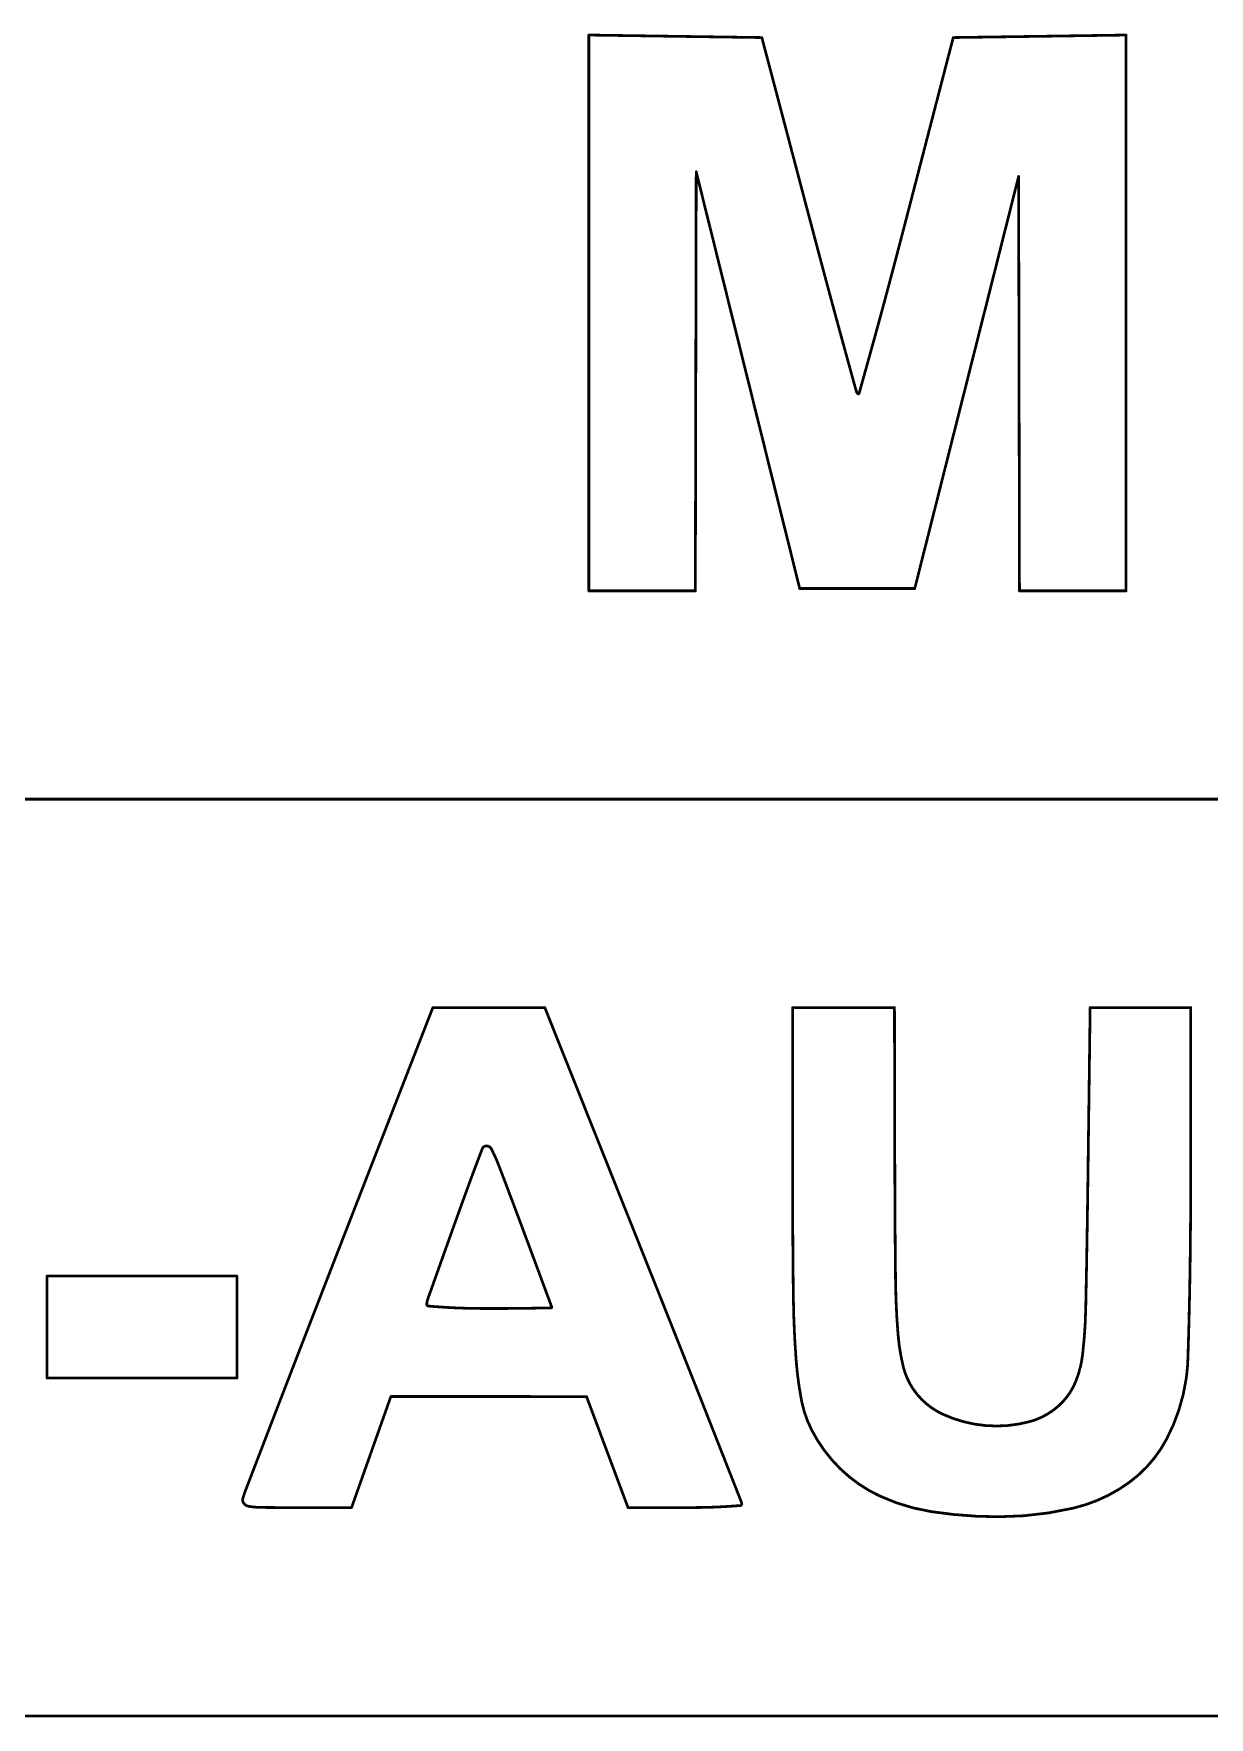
# Model space of a CAD drawing. Header units: millimetres. Extents: x -1282 to 950, y -5021 to 3311.
# Drawn here: x 102.79 to 108.24, y 65.68 to 73.5 of the extents above; entities that cross this region are included whole.
import ezdxf

# ---------------------------------------------------------------- set-up
doc = ezdxf.new("R2010")
doc.units = ezdxf.units.MM
doc.layers.add('TopOverlay', color=2, linetype='Continuous')

msp = doc.modelspace()

# ---------------------------------------------------------------- linework, layer by layer
at = {"layer": 'TopOverlay', "const_width": 0.0127}
for points in [[(105.3627, 73.492), (105.7641, 73.4861)], [(105.3627, 72.2022), (105.3627, 73.492)], [(105.7641, 73.4861), (106.1655, 73.4803)], [(106.1655, 73.4803), (106.3818, 72.66)], [(106.838, 72.6481), (107.0537, 73.4803)], [(107.0537, 73.4803), (107.4545, 73.4861)], [(107.4545, 73.4861), (107.8553, 73.492)], [(107.8553, 72.2022), (107.8553, 73.492)], [(105.8589, 71.8848), (105.8609, 72.8571)], [(105.8609, 72.8571), (106.101, 71.8902)], [(107.1161, 71.8794), (107.3571, 72.8356)], [(107.3571, 72.8356), (107.3591, 71.874)], [(105.3627, 70.9124), (105.3627, 72.2022)], [(107.8553, 70.9124), (107.8553, 72.2022)], [(105.8569, 70.9124), (105.8589, 71.8848)], [(106.101, 71.8902), (106.3412, 70.9232)], [(106.875, 70.9232), (107.1161, 71.8794)], [(107.3591, 71.874), (107.3611, 70.9124)], [(105.3627, 70.9124), (105.6098, 70.9124)], [(105.6098, 70.9124), (105.8569, 70.9124)], [(106.3412, 70.9232), (106.6081, 70.9232)], [(106.6081, 70.9232), (106.875, 70.9232)], [(107.3611, 70.9124), (107.6082, 70.9124)], [(107.6082, 70.9124), (107.8553, 70.9124)], [(89.4397, 69.9455), (111.143, 69.9455)], [(104.2034, 67.8603), (104.6388, 68.9785)], [(104.6388, 68.9785), (104.8986, 68.9782)], [(104.8986, 68.9782), (105.1585, 68.9779)], [(105.1585, 68.9779), (105.6151, 67.8338)], [(106.3081, 68.9785), (106.3083, 68.178)], [(106.3081, 68.9785), (106.5445, 68.9785)], [(106.5445, 68.9785), (106.7809, 68.9785)], [(106.7809, 68.9785), (106.7825, 68.2425)], [(107.6783, 68.1565), (107.689, 68.9785)], [(107.689, 68.9785), (107.9226, 68.9785)], [(107.9226, 68.9785), (108.1561, 68.9785)], [(108.1557, 68.1888), (108.1561, 68.9785)], [(102.8485, 67.4958), (102.8485, 67.7321)], [(102.8485, 67.7321), (103.289, 67.7321)], [(103.289, 67.7321), (103.7295, 67.7321)], [(103.7295, 67.4958), (103.7295, 67.7321)], [(102.8485, 67.2594), (102.8485, 67.4958)], [(103.7295, 67.2594), (103.7295, 67.4958)], [(102.8485, 67.2594), (103.289, 67.2594)], [(103.289, 67.2594), (103.7295, 67.2594)], [(104.3527, 66.9156), (104.4439, 67.1734)], [(104.4439, 67.1734), (104.8979, 67.1733)], [(104.8979, 67.1733), (105.3519, 67.1731)], [(105.3519, 67.1731), (105.4482, 66.9154)], [(104.2615, 66.6577), (104.3527, 66.9156)], [(105.4482, 66.9154), (105.5446, 66.6577)], [(104.0037, 66.6577), (104.2615, 66.6577)], [(105.5446, 66.6577), (105.8082, 66.6577)], [(89.4397, 65.6907), (111.143, 65.6907)]]:
    msp.add_lwpolyline(points, dxfattribs=at)
at = {"layer": 'TopOverlay', "const_width": 0.00635}
for points in [[(105.3595, 73.492, 1), (105.3658, 73.492, 1)], [(105.3595, 73.492, 1), (105.3658, 73.492, 1)], [(105.7609, 73.4861, 1), (105.7672, 73.4861, 1)], [(105.7609, 73.4861, 1), (105.7672, 73.4861, 1)], [(106.1623, 73.4803, 1), (106.1686, 73.4803, 1)], [(106.1623, 73.4803, 1), (106.1686, 73.4803, 1)], [(107.0505, 73.4803, 1), (107.0569, 73.4803, 1)], [(107.0505, 73.4803, 1), (107.0569, 73.4803, 1)], [(107.4513, 73.4861, 1), (107.4577, 73.4861, 1)], [(107.4513, 73.4861, 1), (107.4577, 73.4861, 1)], [(107.8521, 73.492, 1), (107.8585, 73.492, 1)], [(107.8521, 73.492, 1), (107.8585, 73.492, 1)], [(105.8577, 72.8571, 1), (105.8641, 72.8571, 1)], [(105.8577, 72.8571, 1), (105.8641, 72.8571, 1)], [(107.3539, 72.8356, 1), (107.3603, 72.8356, 1)], [(107.3539, 72.8356, 1), (107.3603, 72.8356, 1)], [(106.3787, 72.66, 1), (106.385, 72.66, 1)], [(106.3787, 72.66, 1), (106.385, 72.66, 1)], [(106.8348, 72.6481, 1), (106.8412, 72.6481, 1)], [(106.8348, 72.6481, 1), (106.8412, 72.6481, 1)], [(106.4625, 72.3446, 1), (106.4689, 72.3446, 1)], [(106.4625, 72.3446, 1), (106.4689, 72.3446, 1)], [(106.7513, 72.3298, 1), (106.7576, 72.3298, 1)], [(106.7513, 72.3298, 1), (106.7576, 72.3298, 1)], [(105.3595, 72.2022, 1), (105.3658, 72.2022, 1)], [(105.3595, 72.2022, 1), (105.3658, 72.2022, 1)], [(107.8521, 72.2022, 1), (107.8585, 72.2022, 1)], [(107.8521, 72.2022, 1), (107.8585, 72.2022, 1)], [(106.535, 72.0772, 1), (106.5414, 72.0772, 1)], [(106.535, 72.0772, 1), (106.5414, 72.0772, 1)], [(106.679, 72.0639, 1), (106.6853, 72.0639, 1)], [(106.679, 72.0639, 1), (106.6853, 72.0639, 1)], [(105.8557, 71.8848, 1), (105.8621, 71.8848, 1)], [(105.8557, 71.8848, 1), (105.8621, 71.8848, 1)], [(106.0979, 71.8902, 1), (106.1042, 71.8902, 1)], [(106.0979, 71.8902, 1), (106.1042, 71.8902, 1)], [(106.6005, 71.8391, 1), (106.6068, 71.8391, 1)], [(106.6005, 71.8391, 1), (106.6068, 71.8391, 1)], [(106.6071, 71.8278, 1), (106.6135, 71.8278, 1)], [(106.6071, 71.8278, 1), (106.6135, 71.8278, 1)], [(106.6138, 71.8296, 1), (106.6201, 71.8296, 1)], [(106.6138, 71.8296, 1), (106.6201, 71.8296, 1)], [(107.1129, 71.8794, 1), (107.1192, 71.8794, 1)], [(107.1129, 71.8794, 1), (107.1192, 71.8794, 1)], [(107.3559, 71.874, 1), (107.3623, 71.874, 1)], [(107.3559, 71.874, 1), (107.3623, 71.874, 1)], [(105.3595, 70.9124, 1), (105.3658, 70.9124, 1)], [(105.3595, 70.9124, 1), (105.3658, 70.9124, 1)], [(105.6066, 70.9124, 1), (105.6129, 70.9124, 1)], [(105.6066, 70.9124, 1), (105.6129, 70.9124, 1)], [(105.8537, 70.9124, 1), (105.8601, 70.9124, 1)], [(105.8537, 70.9124, 1), (105.8601, 70.9124, 1)], [(106.338, 70.9232, 1), (106.3444, 70.9232, 1)], [(106.338, 70.9232, 1), (106.3444, 70.9232, 1)], [(106.6049, 70.9232, 1), (106.6113, 70.9232, 1)], [(106.6049, 70.9232, 1), (106.6113, 70.9232, 1)], [(106.8718, 70.9232, 1), (106.8782, 70.9232, 1)], [(106.8718, 70.9232, 1), (106.8782, 70.9232, 1)], [(107.3579, 70.9124, 1), (107.3643, 70.9124, 1)], [(107.3579, 70.9124, 1), (107.3643, 70.9124, 1)], [(107.605, 70.9124, 1), (107.6114, 70.9124, 1)], [(107.605, 70.9124, 1), (107.6114, 70.9124, 1)], [(107.8521, 70.9124, 1), (107.8585, 70.9124, 1)], [(107.8521, 70.9124, 1), (107.8585, 70.9124, 1)], [(104.6356, 68.9785, 1), (104.6419, 68.9785, 1)], [(104.6356, 68.9785, 1), (104.6419, 68.9785, 1)], [(104.8955, 68.9782, 1), (104.9018, 68.9782, 1)], [(104.8955, 68.9782, 1), (104.9018, 68.9782, 1)], [(105.1553, 68.9779, 1), (105.1617, 68.9779, 1)], [(105.1553, 68.9779, 1), (105.1617, 68.9779, 1)], [(106.305, 68.9785, 1), (106.3113, 68.9785, 1)], [(106.305, 68.9785, 1), (106.3113, 68.9785, 1)], [(106.5413, 68.9785, 1), (106.5477, 68.9785, 1)], [(106.5413, 68.9785, 1), (106.5477, 68.9785, 1)], [(106.7777, 68.9785, 1), (106.7841, 68.9785, 1)], [(106.7777, 68.9785, 1), (106.7841, 68.9785, 1)], [(107.6859, 68.9785, 1), (107.6922, 68.9785, 1)], [(107.6859, 68.9785, 1), (107.6922, 68.9785, 1)], [(107.9194, 68.9785, 1), (107.9258, 68.9785, 1)], [(107.9194, 68.9785, 1), (107.9258, 68.9785, 1)], [(108.153, 68.9785, 1), (108.1593, 68.9785, 1)], [(108.153, 68.9785, 1), (108.1593, 68.9785, 1)], [(104.8648, 68.3229, 1), (104.8712, 68.3229, 1)], [(104.8648, 68.3229, 1), (104.8712, 68.3229, 1)], [(104.885, 68.3363, 1), (104.8913, 68.3363, 1)], [(104.885, 68.3363, 1), (104.8913, 68.3363, 1)], [(104.907, 68.3225, 1), (104.9133, 68.3225, 1)], [(104.907, 68.3225, 1), (104.9133, 68.3225, 1)], [(104.9424, 68.2437, 1), (104.9488, 68.2437, 1)], [(104.9424, 68.2437, 1), (104.9488, 68.2437, 1)], [(106.7793, 68.2425, 1), (106.7856, 68.2425, 1)], [(106.7793, 68.2425, 1), (106.7856, 68.2425, 1)], [(104.7977, 68.1439, 1), (104.8041, 68.1439, 1)], [(104.7977, 68.1439, 1), (104.8041, 68.1439, 1)], [(106.3051, 68.178, 1), (106.3115, 68.178, 1)], [(106.3051, 68.178, 1), (106.3115, 68.178, 1)], [(107.6751, 68.1565, 1), (107.6815, 68.1565, 1)], [(107.6751, 68.1565, 1), (107.6815, 68.1565, 1)], [(108.1525, 68.1888, 1), (108.1589, 68.1888, 1)], [(108.1525, 68.1888, 1), (108.1589, 68.1888, 1)], [(105.0382, 67.9899, 1), (105.0446, 67.9899, 1)], [(105.0382, 67.9899, 1), (105.0446, 67.9899, 1)], [(104.2003, 67.8603, 1), (104.2066, 67.8603, 1)], [(104.2003, 67.8603, 1), (104.2066, 67.8603, 1)], [(104.7075, 67.8937, 1), (104.7139, 67.8937, 1)], [(104.7075, 67.8937, 1), (104.7139, 67.8937, 1)], [(105.0952, 67.8371, 1), (105.1016, 67.8371, 1)], [(105.0952, 67.8371, 1), (105.1016, 67.8371, 1)], [(105.612, 67.8338, 1), (105.6183, 67.8338, 1)], [(105.612, 67.8338, 1), (105.6183, 67.8338, 1)], [(108.1509, 67.8757, 1), (108.1572, 67.8757, 1)], [(108.1509, 67.8757, 1), (108.1572, 67.8757, 1)], [(102.8453, 67.7321, 1), (102.8517, 67.7321, 1)], [(102.8453, 67.7321, 1), (102.8517, 67.7321, 1)], [(103.2858, 67.7321, 1), (103.2922, 67.7321, 1)], [(103.2858, 67.7321, 1), (103.2922, 67.7321, 1)], [(103.7264, 67.7321, 1), (103.7327, 67.7321, 1)], [(103.7264, 67.7321, 1), (103.7327, 67.7321, 1)], [(105.1433, 67.7076, 1), (105.1496, 67.7076, 1)], [(105.1433, 67.7076, 1), (105.1496, 67.7076, 1)], [(106.7829, 67.7073, 1), (106.7892, 67.7073, 1)], [(106.7829, 67.7073, 1), (106.7892, 67.7073, 1)], [(104.6074, 67.6006, 1), (104.6137, 67.6006, 1)], [(104.6074, 67.6006, 1), (104.6137, 67.6006, 1)], [(104.6113, 67.6231, 1), (104.6176, 67.6231, 1)], [(104.6113, 67.6231, 1), (104.6176, 67.6231, 1)], [(104.6144, 67.593, 1), (104.6208, 67.593, 1)], [(104.6144, 67.593, 1), (104.6208, 67.593, 1)], [(104.6926, 67.5873, 1), (104.6989, 67.5873, 1)], [(104.6926, 67.5873, 1), (104.6989, 67.5873, 1)], [(105.1852, 67.5849, 1), (105.1915, 67.5849, 1)], [(105.1852, 67.5849, 1), (105.1915, 67.5849, 1)], [(105.1863, 67.5913, 1), (105.1926, 67.5913, 1)], [(105.1863, 67.5913, 1), (105.1926, 67.5913, 1)], [(105.1872, 67.5871, 1), (105.1935, 67.5871, 1)], [(105.1872, 67.5871, 1), (105.1935, 67.5871, 1)], [(106.3085, 67.6373, 1), (106.3148, 67.6373, 1)], [(106.3085, 67.6373, 1), (106.3148, 67.6373, 1)], [(108.1461, 67.5884, 1), (108.1524, 67.5884, 1)], [(108.1461, 67.5884, 1), (108.1524, 67.5884, 1)], [(104.7862, 67.5831, 1), (104.7926, 67.5831, 1)], [(104.7862, 67.5831, 1), (104.7926, 67.5831, 1)], [(104.8975, 67.5817, 1), (104.9038, 67.5817, 1)], [(104.8975, 67.5817, 1), (104.9038, 67.5817, 1)], [(105.0087, 67.5821, 1), (105.015, 67.5821, 1)], [(105.0087, 67.5821, 1), (105.015, 67.5821, 1)], [(105.1022, 67.5833, 1), (105.1086, 67.5833, 1)], [(105.1022, 67.5833, 1), (105.1086, 67.5833, 1)], [(107.6654, 67.5834, 1), (107.6718, 67.5834, 1)], [(107.6654, 67.5834, 1), (107.6718, 67.5834, 1)], [(102.8453, 67.4958, 1), (102.8517, 67.4958, 1)], [(102.8453, 67.4958, 1), (102.8517, 67.4958, 1)], [(103.7264, 67.4958, 1), (103.7327, 67.4958, 1)], [(103.7264, 67.4958, 1), (103.7327, 67.4958, 1)], [(104.0326, 67.4287, 1), (104.0389, 67.4287, 1)], [(104.0326, 67.4287, 1), (104.0389, 67.4287, 1)], [(106.7945, 67.4589, 1), (106.8009, 67.4589, 1)], [(106.7945, 67.4589, 1), (106.8009, 67.4589, 1)], [(105.787, 67.394, 1), (105.7934, 67.394, 1)], [(105.787, 67.394, 1), (105.7934, 67.394, 1)], [(107.6505, 67.3659, 1), (107.6568, 67.3659, 1)], [(107.6505, 67.3659, 1), (107.6568, 67.3659, 1)], [(106.3214, 67.3415, 1), (106.3278, 67.3415, 1)], [(106.3214, 67.3415, 1), (106.3278, 67.3415, 1)], [(106.8187, 67.3112, 1), (106.8251, 67.3112, 1)], [(106.8187, 67.3112, 1), (106.8251, 67.3112, 1)], [(108.1394, 67.3478, 1), (108.1458, 67.3478, 1)], [(108.1394, 67.3478, 1), (108.1458, 67.3478, 1)], [(102.8453, 67.2594, 1), (102.8517, 67.2594, 1)], [(102.8453, 67.2594, 1), (102.8517, 67.2594, 1)], [(103.2858, 67.2594, 1), (103.2922, 67.2594, 1)], [(103.2858, 67.2594, 1), (103.2922, 67.2594, 1)], [(103.7264, 67.2594, 1), (103.7327, 67.2594, 1)], [(103.7264, 67.2594, 1), (103.7327, 67.2594, 1)], [(106.8649, 67.2073, 1), (106.8713, 67.2073, 1)], [(106.8649, 67.2073, 1), (106.8713, 67.2073, 1)], [(107.6188, 67.2425, 1), (107.6252, 67.2425, 1)], [(107.6188, 67.2425, 1), (107.6252, 67.2425, 1)], [(108.1311, 67.254, 1), (108.1375, 67.254, 1)], [(108.1311, 67.254, 1), (108.1375, 67.254, 1)], [(104.4408, 67.1734, 1), (104.4471, 67.1734, 1)], [(104.4408, 67.1734, 1), (104.4471, 67.1734, 1)], [(104.8948, 67.1733, 1), (104.9011, 67.1733, 1)], [(104.8948, 67.1733, 1), (104.9011, 67.1733, 1)], [(105.3487, 67.1731, 1), (105.3551, 67.1731, 1)], [(105.3487, 67.1731, 1), (105.3551, 67.1731, 1)], [(106.3469, 67.1526, 1), (106.3532, 67.1526, 1)], [(106.3469, 67.1526, 1), (106.3532, 67.1526, 1)], [(107.5571, 67.1471, 1), (107.5635, 67.1471, 1)], [(107.5571, 67.1471, 1), (107.5635, 67.1471, 1)], [(103.8896, 67.0583, 1), (103.8959, 67.0583, 1)], [(103.8896, 67.0583, 1), (103.8959, 67.0583, 1)], [(107, 67.0921, 1), (107.0064, 67.0921, 1)], [(107, 67.0921, 1), (107.0064, 67.0921, 1)], [(107.1998, 67.0386, 1), (107.2061, 67.0386, 1)], [(107.1998, 67.0386, 1), (107.2061, 67.0386, 1)], [(107.4053, 67.0568, 1), (107.4117, 67.0568, 1)], [(107.4053, 67.0568, 1), (107.4117, 67.0568, 1)], [(105.9345, 67.0211, 1), (105.9408, 67.0211, 1)], [(105.9345, 67.0211, 1), (105.9408, 67.0211, 1)], [(106.3927, 67.0195, 1), (106.3991, 67.0195, 1)], [(106.3927, 67.0195, 1), (106.3991, 67.0195, 1)], [(108.0407, 66.9759, 1), (108.0471, 66.9759, 1)], [(108.0407, 66.9759, 1), (108.0471, 66.9759, 1)], [(104.3495, 66.9156, 1), (104.3559, 66.9156, 1)], [(104.3495, 66.9156, 1), (104.3559, 66.9156, 1)], [(105.4451, 66.9154, 1), (105.4514, 66.9154, 1)], [(105.4451, 66.9154, 1), (105.4514, 66.9154, 1)], [(106.5261, 66.8382, 1), (106.5324, 66.8382, 1)], [(106.5261, 66.8382, 1), (106.5324, 66.8382, 1)], [(103.7643, 66.7325, 1), (103.7707, 66.7325, 1)], [(103.7643, 66.7325, 1), (103.7707, 66.7325, 1)], [(107.8677, 66.7751, 1), (107.874, 66.7751, 1)], [(107.8677, 66.7751, 1), (107.874, 66.7751, 1)], [(103.7539, 66.7, 1), (103.7602, 66.7, 1)], [(103.7539, 66.7, 1), (103.7602, 66.7, 1)], [(103.7588, 66.677, 1), (103.7651, 66.677, 1)], [(103.7588, 66.677, 1), (103.7651, 66.677, 1)], [(103.7812, 66.6638, 1), (103.7875, 66.6638, 1)], [(103.7812, 66.6638, 1), (103.7875, 66.6638, 1)], [(103.838, 66.6586, 1), (103.8444, 66.6586, 1)], [(103.838, 66.6586, 1), (103.8444, 66.6586, 1)], [(104.0006, 66.6577, 1), (104.0069, 66.6577, 1)], [(104.0006, 66.6577, 1), (104.0069, 66.6577, 1)], [(104.2583, 66.6577, 1), (104.2646, 66.6577, 1)], [(104.2583, 66.6577, 1), (104.2646, 66.6577, 1)], [(105.5414, 66.6577, 1), (105.5477, 66.6577, 1)], [(105.5414, 66.6577, 1), (105.5477, 66.6577, 1)], [(105.805, 66.6577, 1), (105.8113, 66.6577, 1)], [(105.805, 66.6577, 1), (105.8113, 66.6577, 1)], [(105.9061, 66.6589, 1), (105.9124, 66.6589, 1)], [(105.9061, 66.6589, 1), (105.9124, 66.6589, 1)], [(105.9912, 66.6624, 1), (105.9975, 66.6624, 1)], [(105.9912, 66.6624, 1), (105.9975, 66.6624, 1)], [(106.0626, 66.6673, 1), (106.0689, 66.6673, 1)], [(106.0626, 66.6673, 1), (106.0689, 66.6673, 1)], [(106.0662, 66.6863, 1), (106.0726, 66.6863, 1)], [(106.0662, 66.6863, 1), (106.0726, 66.6863, 1)], [(106.0686, 66.6738, 1), (106.0749, 66.6738, 1)], [(106.0686, 66.6738, 1), (106.0749, 66.6738, 1)], [(106.7086, 66.712, 1), (106.715, 66.712, 1)], [(106.7086, 66.712, 1), (106.715, 66.712, 1)], [(107.6075, 66.6553, 1), (107.6138, 66.6553, 1)], [(107.6075, 66.6553, 1), (107.6138, 66.6553, 1)], [(106.9504, 66.6388, 1), (106.9567, 66.6388, 1)], [(106.9504, 66.6388, 1), (106.9567, 66.6388, 1)], [(107.2612, 66.6152, 1), (107.2676, 66.6152, 1)], [(107.2612, 66.6152, 1), (107.2676, 66.6152, 1)]]:
    msp.add_lwpolyline(points, format="xyb", close=True, dxfattribs=at)
at = {"layer": 'TopOverlay', "const_width": 0.0127}
for points in [[(106.4657, 72.3446, -0.000952), (106.3819, 72.66)], [(106.838, 72.6481, -0.001598), (106.7544, 72.3298)], [(106.5382, 72.0772, -0.001547), (106.4657, 72.3446)], [(106.7544, 72.3298, -0.002706), (106.6822, 72.0639)], [(106.6037, 71.8391, -0.000189), (106.5382, 72.0772)], [(106.6822, 72.0639, -0.000341), (106.617, 71.8296)], [(106.6103, 71.8278, -0.131595), (106.6037, 71.8391)], [(106.617, 71.8296, -0.571698), (106.6103, 71.8278)], [(104.8009, 68.1439, -0.004619), (104.868, 68.3229)], [(104.868, 68.3229, -0.317961), (104.8882, 68.3363)], [(104.8882, 68.3363, -0.271995), (104.9102, 68.3225)], [(104.9102, 68.3225, -0.028954), (104.9456, 68.2437)], [(104.9456, 68.2437, -0.001589), (105.0414, 67.9899)], [(106.786, 67.7073, -0.002271), (106.7825, 68.2425)], [(104.7107, 67.8937, -0.001769), (104.8009, 68.1439)], [(106.3116, 67.6373, -0.002988), (106.3083, 68.178)], [(107.6783, 68.1565, -0.001932), (107.6686, 67.5834)], [(108.1557, 68.1888, -0.002439), (108.154, 67.8757)], [(105.0414, 67.9899, -0.000336), (105.0984, 67.8371)], [(104.0358, 67.4287, -0.000392), (104.2034, 67.8603)], [(104.6144, 67.6231, -0.000274), (104.7107, 67.8937)], [(105.0984, 67.8371, -0.00055), (105.1464, 67.7076)], [(105.6151, 67.8338, -0.000452), (105.7902, 67.394)], [(108.154, 67.8757, -0.003151), (108.1493, 67.5884)], [(105.1464, 67.7076, -0.000043), (105.1895, 67.5913)], [(106.7977, 67.4589, -0.017837), (106.786, 67.7073)], [(104.6106, 67.6006, -0.085536), (104.6144, 67.6231)], [(104.6176, 67.593, -0.390562), (104.6106, 67.6006)], [(104.6958, 67.5873, -0.004087), (104.6176, 67.593)], [(104.7894, 67.5831, -0.01016), (104.6958, 67.5873)], [(105.1884, 67.5849, -0.00034), (105.1054, 67.5833)], [(105.1904, 67.5871, -0.429348), (105.1884, 67.5849)], [(105.1895, 67.5913, -0.070816), (105.1904, 67.5871)], [(106.3246, 67.3415, -0.015831), (106.3116, 67.6373)], [(108.1493, 67.5884, -0.002393), (108.1426, 67.3478)], [(104.9007, 67.5817, -0.006109), (104.7894, 67.5831)], [(105.0119, 67.5821, -0.001735), (104.9007, 67.5817)], [(105.1054, 67.5833, -0.0029), (105.0119, 67.5821)], [(107.6686, 67.5834, -0.023901), (107.6537, 67.3659)], [(103.8927, 67.0583, -0.00062), (104.0358, 67.4287)], [(106.8219, 67.3112, -0.039925), (106.7977, 67.4589)], [(105.7902, 67.394, -0.00074), (105.9376, 67.0211)], [(107.6537, 67.3659, -0.067509), (107.622, 67.2425)], [(106.35, 67.1526, -0.029132), (106.3246, 67.3415)], [(106.8681, 67.2073, -0.088472), (106.8219, 67.3112)], [(108.1426, 67.3478, -0.027793), (108.1343, 67.254)], [(107.0032, 67.0921, -0.135543), (106.8681, 67.2073)], [(107.622, 67.2425, -0.094237), (107.5603, 67.1471)], [(108.1343, 67.254, -0.085571), (108.0439, 66.9759)], [(106.3959, 67.0195, -0.070058), (106.35, 67.1526)], [(107.5603, 67.1471, -0.137103), (107.4085, 67.0568)], [(103.7675, 66.7325, -0.000134), (103.8927, 67.0583)], [(107.2029, 67.0386, -0.08772), (107.0032, 67.0921)], [(107.4085, 67.0568, -0.087907), (107.2029, 67.0386)], [(105.9376, 67.0211, -0.00006), (106.0694, 66.6863)], [(106.5293, 66.8382, -0.081393), (106.3959, 67.0195)], [(108.0439, 66.9759, -0.113584), (107.8709, 66.7751)], [(106.7118, 66.712, -0.084842), (106.5293, 66.8382)], [(103.7571, 66.7, -0.027737), (103.7675, 66.7325)], [(107.8709, 66.7751, -0.101279), (107.6107, 66.6553)], [(103.7619, 66.677, -0.236903), (103.7571, 66.7)], [(103.7843, 66.6638, -0.183656), (103.7619, 66.677)], [(103.8412, 66.6586, -0.039718), (103.7843, 66.6638)], [(104.0037, 66.6577, -0.0027), (103.8412, 66.6586)], [(105.9092, 66.6589, -0.005699), (105.8082, 66.6577)], [(105.9943, 66.6624, -0.009482), (105.9092, 66.6589)], [(106.0658, 66.6673, -0.003568), (105.9943, 66.6624)], [(106.0718, 66.6738, -0.392415), (106.0658, 66.6673)], [(106.0694, 66.6863, -0.093963), (106.0718, 66.6738)], [(106.9535, 66.6388, -0.07097), (106.7118, 66.712)], [(107.6107, 66.6553, -0.057235), (107.2644, 66.6152)], [(107.2644, 66.6152, -0.038303), (106.9535, 66.6388)]]:
    msp.add_lwpolyline(points, format="xyb", dxfattribs=at)

doc.saveas('drawing.dxf')
